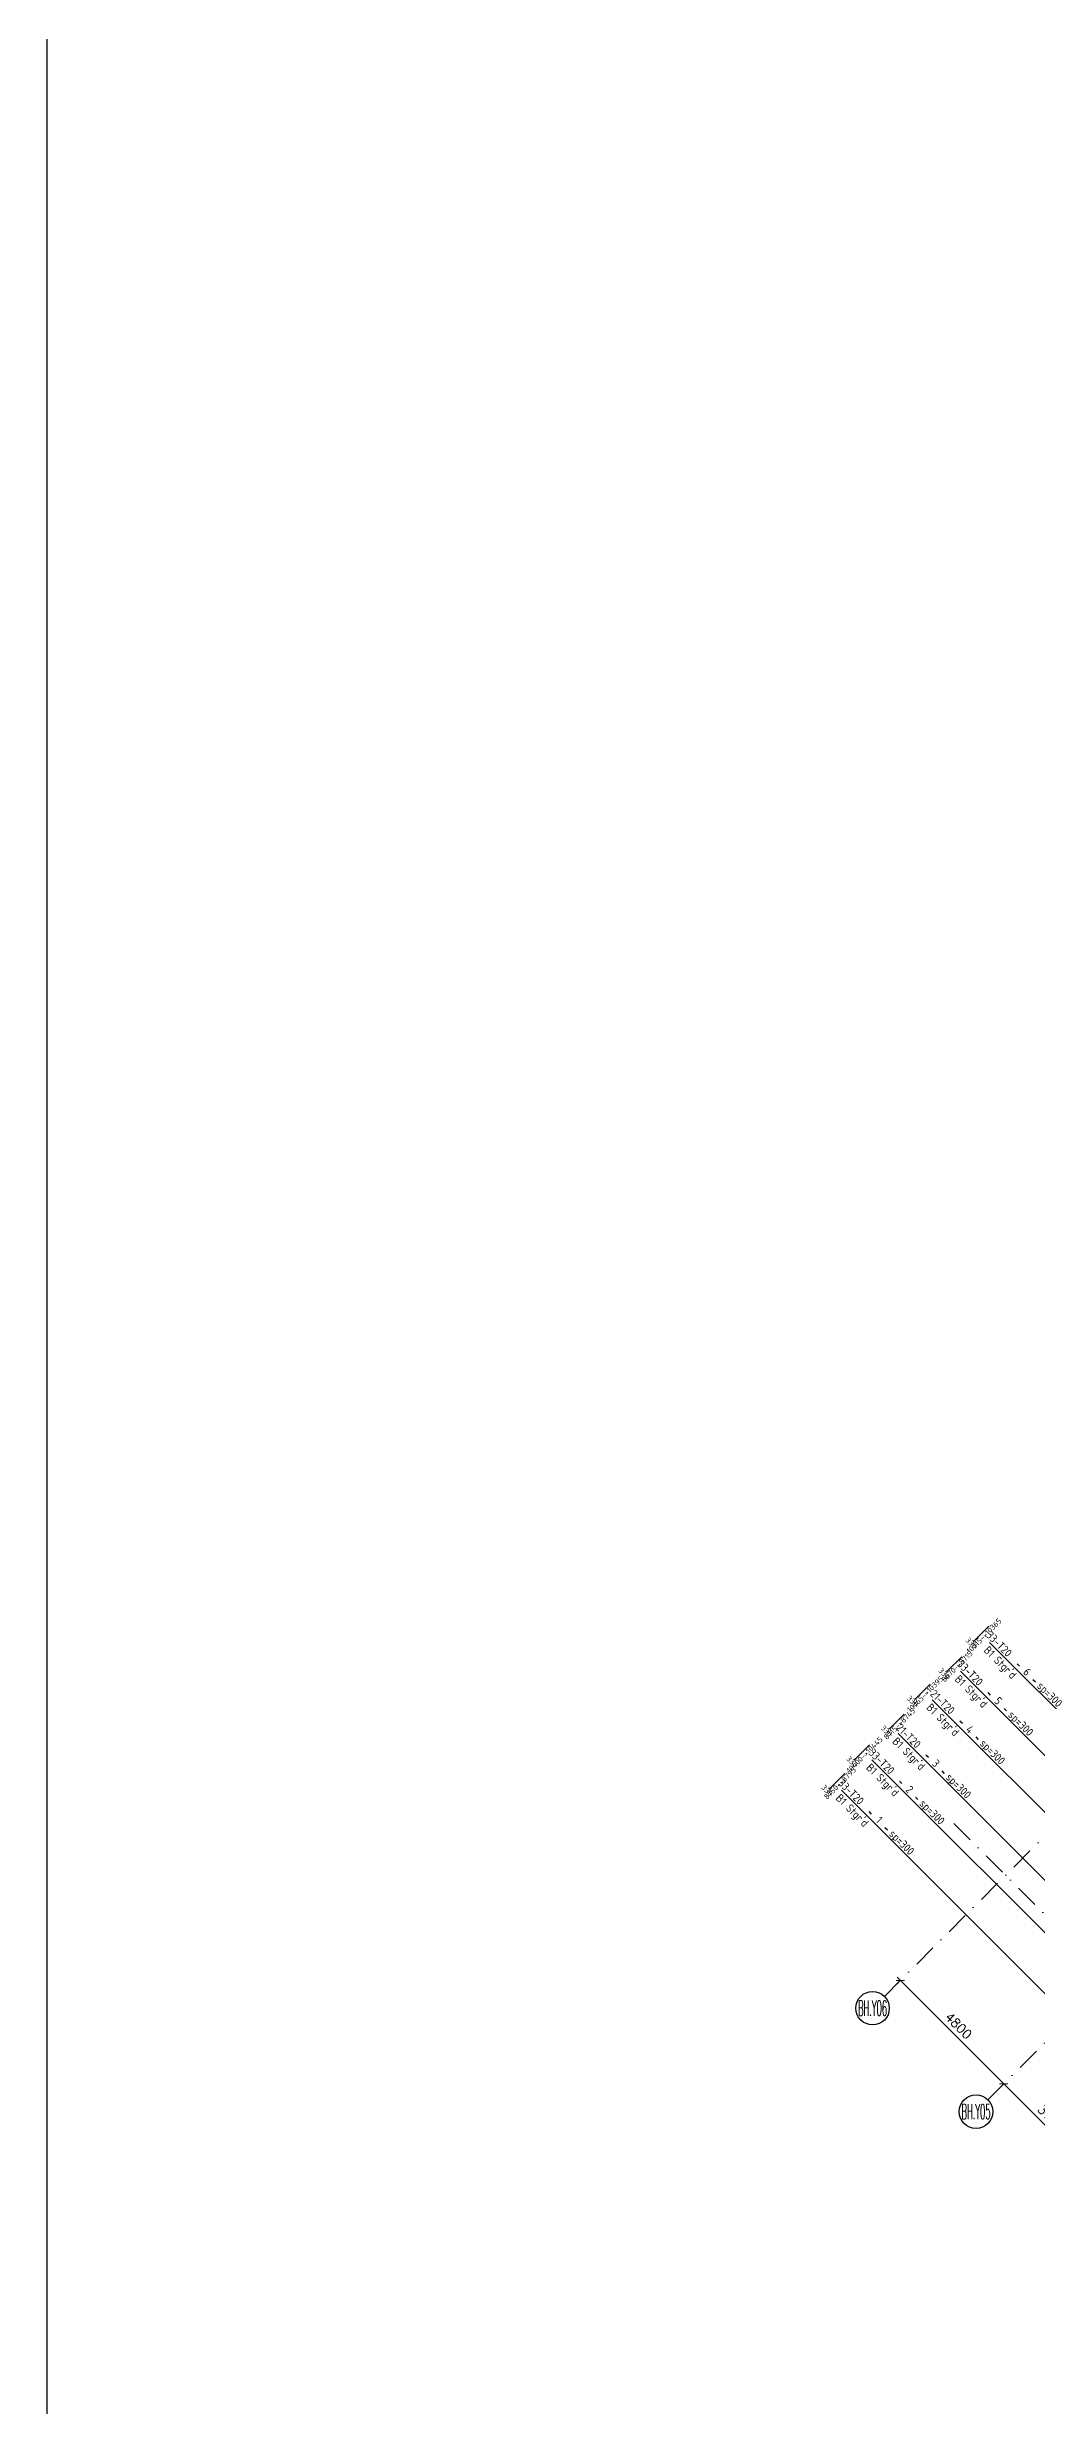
# Model space of a CAD drawing. Extents: x 660761725 to 1323371458, y 2734871439 to 5470067957.
# Drawn here: x 661255281 to 661287743, y 2735019684 to 2735097073 of the extents above; entities that cross this region are included whole.
import ezdxf
from ezdxf.enums import TextEntityAlignment as Align

# ---------------------------------------------------------------- set-up
doc = ezdxf.new("R2010")
doc.units = 0
doc.linetypes.add('AXES', pattern=[1.95, 1.2, -0.25, 0.25, -0.25])
doc.linetypes.add('sbp_axis_short', pattern=[10, 5, -2.5, 0, -2.5])
for name, color, linetype in [('S-AXIS', 20, 'AXES'), ('S-DIMO', 100, 'Continuous'), ('S-RDIMO', 8, 'Continuous'), ('S-RSYMB', 7, 'Continuous'), ('S-SIMPLETEXT', 7, 'Continuous')]:
    doc.layers.add(name, color=color, linetype=linetype)
doc.layers.add('S-GRID', color=7, linetype='Continuous', lineweight=9)
doc.layers.add('S-GRID-IDEN', color=7, linetype='Continuous', lineweight=13)
doc.styles.add('ARMACAD', font='isocp.shx')
doc.styles.add('ROMANS', font='romans.shx')
doc.styles.add('ROMANT', font='romant')
doc.dimstyles.new('S-DIMO-100', dxfattribs={"dimscale": 100, "dimtxt": 3, "dimasz": 2, "dimexe": 1.5, "dimexo": 1.5, "dimgap": 1.5, "dimtad": 1, "dimdec": 0, "dimzin": 12, "dimdsep": 46, "dimtxsty": 'ROMANS', "dimblk": 'ARCHTICK', "dimcen": 0.09, "dimdle": 1.5, "dimclrd": 8, "dimclre": 8, "dimclrt": 4, "dimadec": 0, "dimazin": 3, "dimtfac": 1, "dimtdec": 0, "dimtix": 1, "dimtmove": 1, "dimatfit": 3, "dimfxl": 1, "dimtolj": 1, "dimtzin": 0, "dimarcsym": 0})

# ---------------------------------------------------------------- blocks, each defined once
blk = doc.blocks.new('_ARCHTICK')
at = {"color": 0, "linetype": 'ByBlock', "const_width": 0.15}
blk.add_lwpolyline([(-0.5, -0.5), (0.5, 0.5)], dxfattribs=at)
blk = doc.blocks.new('*D116')
at = {"layer": 'S-DIMO', "color": 8, "lineweight": -2, "transparency": 16777216}
for p, q in [((662608032.111244, 2734530051.935129), (662611638.3564361, 2734526445.691153)), ((662608132.1118345, 2734529939.803683), (662608032.1112795, 2734529839.803095)), ((662611526.2243844, 2734526545.691133), (662611426.2244016, 2734526445.691117))]:
    blk.add_line(p, q, dxfattribs=at)
at = {"layer": 'S-DIMO', "color": 8, "lineweight": -2, "transparency": 16777216, "xscale": 200, "yscale": 200, "zscale": 200}
for p, rotation in [((662608138.177279, 2734529945.86913), 135.0000096597404), ((662611532.2904011, 2734526551.757152), 315.0000096597404)]:
    blk.add_blockref('_ARCHTICK', p, dxfattribs=dict(at, rotation=rotation))
at = {"layer": 'S-DIMO', "color": 4, "transparency": 16777216, "insert": (662610047.3658386, 2734528460.94521), "char_height": 300, "width": 199.5440968434552, "attachment_point": 5, "rotation": 315.00000965974044, "style": 'ROMANS'}
blk.add_mtext('\\A1;4800', dxfattribs=at)
blk = doc.blocks.new('*D117')
at = {"layer": 'S-DIMO', "color": 8, "lineweight": -2, "transparency": 16777216}
for p, q in [((662611426.2239151, 2734526657.822701), (662614307.5440253, 2734523776.503562)), ((662611526.2243844, 2734526545.691133), (662611426.223951, 2734526445.690666)), ((662614195.4119748, 2734523876.503543), (662614095.411991, 2734523776.503526))]:
    blk.add_line(p, q, dxfattribs=at)
at = {"layer": 'S-DIMO', "color": 8, "lineweight": -2, "transparency": 16777216, "xscale": 200, "yscale": 200, "zscale": 200}
for p, rotation in [((662611532.2899503, 2734526551.756701), 135.0000096597404), ((662614201.4779903, 2734523882.569561), 315.0000096597404)]:
    blk.add_blockref('_ARCHTICK', p, dxfattribs=dict(at, rotation=rotation))
at = {"layer": 'S-DIMO', "color": 4, "transparency": 16777216, "insert": (662613079.0159688, 2734525429.295201), "char_height": 300, "width": 199.5440968434552, "attachment_point": 5, "rotation": 315.00000965974044, "style": 'ROMANS'}
blk.add_mtext('\\A1;3775', dxfattribs=at)
blk = doc.blocks.new('*U1142')
at = {"layer": 'S-AXIS', "color": 3, "linetype": 'Continuous'}
blk.add_circle((0, 5.5), 5.5, dxfattribs=at)
at = {"layer": 'S-AXIS', "color": 3, "linetype": 'Continuous', "ltscale": 0.5, "style": 'ROMANT', "width": 0.4, "flags": 8}
blk.add_attdef('A', text='', height=5, dxfattribs=at).set_placement((0, 5.5), align=Align.MIDDLE_CENTER)
blk = doc.blocks.new('cadf_10')
at = {"color": 1}
for p, q in [((-4.158496580606208, 1.201089783226742), (-5.644468778018359, 1.201089783226742)), ((4.158496580606207, 1.201089783226742), (5.644468778018359, 1.201089783226742))]:
    blk.add_line(p, q, dxfattribs=at)
at = {"style": 'ARMACAD'}
for tag, p in [('$COM1', (-10.93526643674234, 2.542619974829577)), ('$COM2', (-9.757982686735758, -5.302973364669228))]:
    blk.add_attdef(tag, text='', height=3.5, dxfattribs=at).set_placement(p, align=Align.BOTTOM_RIGHT)
at = {"color": 1, "style": 'ARMACAD'}
blk.add_attdef('$NUM', text='', height=3.5, dxfattribs=at).set_placement((0, 0), align=Align.CENTER)
blk = doc.blocks.new('*U381', base_point=(661281249.3733695, 2735040073.348928))
at = {"layer": 'S-RSYMB'}
blk.add_lwpolyline([(661281249.3733695, 2735039848.175667), (661281262.0897682, 2735039835.459268, 0.4142135623730951), (661281271.6202012, 2735039835.459267), (661281749.3733695, 2735040313.212407)], format="xyb", dxfattribs=at)
at = {"layer": 'S-RSYMB', "style": 'ARMACAD'}
for tag, rotation, p in [('D0', 314.9999982892734, (661281174.4142865, 2735039760.50019)), ('D1', 44.99999832021884, (661281591.8140627, 2735039993.018555))]:
    blk.add_attdef(tag, text='', height=180, rotation=rotation, dxfattribs=at).set_placement(p, align=Align.MIDDLE_CENTER)
blk = doc.blocks.new('*U382', base_point=(661282385.0579563, 2735041209.033449))
at = {"layer": 'S-RSYMB'}
blk.add_lwpolyline([(661282385.0579563, 2735040980.051867), (661282395.82371, 2735040969.286112, 0.4142135623730951), (661282403.8922124, 2735040969.286112), (661282885.0579563, 2735041450.451828)], format="xyb", dxfattribs=at)
at = {"layer": 'S-RSYMB', "style": 'ARMACAD'}
for tag, rotation, p in [('D1', 44.99999832471014, (661282725.7923617, 2735041128.551688)), ('D0', 314.999998310136, (661282309.123551, 2735040893.351712))]:
    blk.add_attdef(tag, text='', height=180, rotation=rotation, dxfattribs=at).set_placement(p, align=Align.MIDDLE_CENTER)
blk = doc.blocks.new('*U383', base_point=(661283108.4803283, 2735041932.455778))
at = {"layer": 'S-RSYMB'}
blk.add_lwpolyline([(661283108.4803283, 2735041707.417406), (661283121.2658184, 2735041694.631915, 0.4142135623730951), (661283130.8480325, 2735041694.631915), (661283608.4803283, 2735042172.264183)], format="xyb", dxfattribs=at)
at = {"layer": 'S-RSYMB', "style": 'ARMACAD'}
for tag, rotation, p in [('D1', 44.99999831960011, (661283450.9814578, 2735041852.130766)), ('D0', 314.9999982892734, (661283033.555791, 2735041619.707383))]:
    blk.add_attdef(tag, text='', height=180, rotation=rotation, dxfattribs=at).set_placement(p, align=Align.MIDDLE_CENTER)
blk = doc.blocks.new('*U384', base_point=(661284305.8617686, 2735043129.837148))
at = {"layer": 'S-RSYMB'}
blk.add_lwpolyline([(661284305.8617686, 2735042900.952165), (661284316.6770014, 2735042890.136932, 0.4142135623730951), (661284324.7825863, 2735042890.136931), (661284805.8617686, 2735043371.216085)], format="xyb", dxfattribs=at)
at = {"layer": 'S-RSYMB', "style": 'ARMACAD'}
for tag, rotation, p in [('D0', 314.999998310136, (661284229.9521028, 2735042814.227271)), ('D1', 44.99999832468097, (661284646.6394548, 2735043049.359226))]:
    blk.add_attdef(tag, text='', height=180, rotation=rotation, dxfattribs=at).set_placement(p, align=Align.MIDDLE_CENTER)
blk = doc.blocks.new('*U385', base_point=(661285689.4827181, 2735044513.458016))
at = {"layer": 'S-RSYMB'}
blk.add_lwpolyline([(661285689.4827182, 2735044288.509028), (661285702.3139914, 2735044275.677754, 0.4142135623730951), (661285711.9305183, 2735044275.677754), (661286189.4827181, 2735044753.229926)], format="xyb", dxfattribs=at)
at = {"layer": 'S-RSYMB', "style": 'ARMACAD'}
for tag, rotation, p in [('D0', 314.9999982892734, (661285614.5810726, 2735044200.776114)), ('D1', 44.99999832058714, (661286032.0238956, 2735044433.136558))]:
    blk.add_attdef(tag, text='', height=180, rotation=rotation, dxfattribs=at).set_placement(p, align=Align.MIDDLE_CENTER)
blk = doc.blocks.new('*U386', base_point=(661286388.9192438, 2735045212.894501))
at = {"layer": 'S-RSYMB'}
blk.add_lwpolyline([(661286388.9192438, 2735044984.073442), (661286399.7672185, 2735044973.225466, 0.4142135623730951), (661286407.8973422, 2735044973.225466), (661286888.9192438, 2735045454.247339)], format="xyb", dxfattribs=at)
at = {"layer": 'S-RSYMB', "style": 'ARMACAD'}
for tag, rotation, p in [('D0', 314.999998310136, (661286313.0259489, 2735044897.332176)), ('D1', 44.99999832364345, (661286729.7255704, 2735045132.41912))]:
    blk.add_attdef(tag, text='', height=180, rotation=rotation, dxfattribs=at).set_placement(p, align=Align.MIDDLE_CENTER)
blk = doc.blocks.new('I am… All Range.')
at = {"layer": 'S-GRID', "color": 8, "linetype": 'sbp_axis_short', "lineweight": 13, "ltscale": 150}
for p, q in [((662607615.8569804, 2734529423.548865), (662643100.4238242, 2734564908.115708)), ((662611009.9695301, 2734526029.436315), (662646494.6183763, 2734561514.085161)), ((662609895.5820874, 2734535093.832907), (662638515.474758, 2734506473.940236))]:
    blk.add_line(p, q, dxfattribs=at)
at = {"layer": 'S-GRID-IDEN', "color": 9}
ref = blk.add_blockref('*U1142', (662607226.9482502, 2734528484.640135), dxfattribs=dict(at, xscale=100.0000000000075, yscale=100, zscale=100.0000000000028, rotation=359.9999999381469))
ref.add_attrib('A', 'BH.Y06', dxfattribs={"layer": 'S-AXIS', "color": 3, "linetype": 'Continuous', "ltscale": 0.5, "height": 499.9999999999999, "rotation": 359.9999999381469, "style": 'ROMANT', "width": 0.4000000000000299}).set_placement((662607226.9482508, 2734529034.640135), align=Align.MIDDLE_CENTER)
ref = blk.add_blockref('*U1142', (662610621.0607998, 2734525090.527586), dxfattribs=dict(at, xscale=100.0000000000075, yscale=100, zscale=100.0000000000028, rotation=359.9999999381469))
ref.add_attrib('A', 'BH.Y05', dxfattribs={"layer": 'S-AXIS', "color": 3, "linetype": 'Continuous', "ltscale": 0.5, "height": 499.9999999999999, "rotation": 359.9999999381469, "style": 'ROMANT', "width": 0.4000000000000299}).set_placement((662610621.0608004, 2734525640.527585), align=Align.MIDDLE_CENTER)
at = {"layer": 'S-DIMO', "color": 3}
for base, p1, p2, picture, middle in [((662611532.2904011, 2734526551.757152), (662608238.1778339, 2734530045.869718), (662611632.2903837, 2734526651.757168), '*D116', (662610047.3658386, 2734528460.94521)), ((662614201.4779903, 2734523882.569561), (662611632.2903837, 2734526651.757168), (662614301.4779738, 2734523982.569578), '*D117', (662613079.0159688, 2734525429.295201))]:
    dim = blk.add_linear_dim(base=base, p1=p1, p2=p2, angle=315.0000096597404, dimstyle='S-DIMO-100', dxfattribs=at)
    dim.commit()
    dim.dimension.update_dxf_attribs({"geometry": picture, "text_midpoint": middle})

msp = doc.modelspace()

# ---------------------------------------------------------------- linework, layer by layer
msp.add_lwpolyline([(661255280.5931218, 2735124964.678006), (661401557.7095708, 2735124964.678006), (661401557.7095708, 2734979887.022593), (661255280.5931218, 2734979887.022593)], close=True)
at = {"layer": 'S-RDIMO'}
for p, q in [((661305627.3070099, 2735025297.686525), (661286191.9310558, 2735044733.06362)), ((661304572.2501404, 2735024454.18868), (661285242.6536673, 2735043783.786287)), ((661299092.2789414, 2735028071.253314), (661284311.2002245, 2735042852.332898)), ((661297872.1679053, 2735027062.701314), (661283196.8686703, 2735041738.00141)), ((661290029.2866952, 2735033182.712277), (661282335.4333168, 2735040876.566108)), ((661288925.8356079, 2735032290.820219), (661281337.7617114, 2735039878.894561))]:
    msp.add_line(p, q, dxfattribs=at)

# ---------------------------------------------------------------- block references
at = {"layer": 'S-AXIS'}
msp.add_blockref('I am… All Range.', (-1324871.764261603, 503695.4297404289), dxfattribs=at)
at = {"layer": 'S-RSYMB'}
for name, p, values in [('*U386', (661285670.5811746, 2735045027.741045, -1e-08), {'D0': '330', 'D1': '10315->10365'}), ('*U385', (661284782.3876879, 2735044023.513116, -1e-08), {'D0': '330', 'D1': '8670->8715'}), ('*U384', (661283744.1709309, 2735043120.341312, -1e-08), {'D0': '330', 'D1': '10365->10395'}), ('*U383', (661282893.0516033, 2735042139.853179, -1e-08), {'D0': '330', 'D1': '8715->8745'}), ('*U382', (661281756.8647759, 2735041130.882107, -1e-08), {'D0': '330', 'D1': '10400->10445'}), ('*U381', (661280942.5905403, 2735040189.745646, -1e-08), {'D0': '330', 'D1': '8750->8795'})]:
    msp.add_blockref(name, p, dxfattribs=at).add_auto_attribs(values)
at = {"layer": 'S-SIMPLETEXT'}
ref = msp.add_blockref('cadf_10', (661287333.2152019, 2735043671.328922), dxfattribs=dict(at, xscale=74.99999998083514, yscale=75, zscale=75, rotation=314.9999983257133))
ref.add_attrib('$NUM', '6', dxfattribs={"color": 1, "height": 262.5, "rotation": 315, "style": 'ARMACAD', "flags": 2}).set_placement((661287333.2152019, 2735043671.328922), align=Align.CENTER)
ref.add_attrib('$COM1', '33-T20         sp=300', dxfattribs={"height": 262.5, "rotation": 315, "style": 'ARMACAD', "flags": 2}).set_placement((661288422.5791966, 2735042581.964863), align=Align.RIGHT)
ref = msp.add_blockref('cadf_10', (661286383.9378135, 2735042722.051589), dxfattribs=dict(at, xscale=74.99999998083516, yscale=75, zscale=75, rotation=314.9999983257133))
ref.add_attrib('$NUM', '5', dxfattribs={"color": 1, "height": 262.5, "rotation": 315, "style": 'ARMACAD', "flags": 2}).set_placement((661286383.9378135, 2735042722.051589), align=Align.CENTER)
ref.add_attrib('$COM1', '33-T20         sp=300', dxfattribs={"height": 262.5, "rotation": 315, "style": 'ARMACAD', "flags": 2}).set_placement((661287473.3018082, 2735041632.687531), align=Align.RIGHT)
ref = msp.add_blockref('cadf_10', (661285457.1978358, 2735041785.884735), dxfattribs=dict(at, xscale=74.99999998083517, yscale=75, zscale=75, rotation=314.9999983257133))
ref.add_attrib('$NUM', '4', dxfattribs={"color": 1, "height": 262.5, "rotation": 315, "style": 'ARMACAD', "flags": 2}).set_placement((661285457.1978358, 2735041785.884735), align=Align.CENTER)
ref.add_attrib('$COM1', '21-T20         sp=300', dxfattribs={"height": 262.5, "rotation": 315, "style": 'ARMACAD', "flags": 2}).set_placement((661286546.5618304, 2735040696.520677), align=Align.RIGHT)
ref = msp.add_blockref('cadf_10', (661284342.8662816, 2735040671.553247), dxfattribs=dict(at, xscale=74.99999998083516, yscale=75, zscale=75, rotation=314.9999983257133))
ref.add_attrib('$NUM', '3', dxfattribs={"color": 1, "height": 262.5, "rotation": 315, "style": 'ARMACAD', "flags": 2}).set_placement((661284342.8662816, 2735040671.553247), align=Align.CENTER)
ref.add_attrib('$COM1', '21-T20         sp=300', dxfattribs={"height": 262.5, "rotation": 315, "style": 'ARMACAD', "flags": 2}).set_placement((661285432.2302763, 2735039582.189188), align=Align.RIGHT)
ref = msp.add_blockref('cadf_10', (661283476.7174629, 2735039814.83141), dxfattribs=dict(at, xscale=74.99999998083517, yscale=75, zscale=75, rotation=314.9999983257132))
ref.add_attrib('$NUM', '2', dxfattribs={"color": 1, "height": 262.5, "rotation": 315, "style": 'ARMACAD', "flags": 2}).set_placement((661283476.7174629, 2735039814.83141), align=Align.CENTER)
ref.add_attrib('$COM1', '33-T20         sp=300', dxfattribs={"height": 262.5, "rotation": 315, "style": 'ARMACAD', "flags": 2}).set_placement((661284566.0814576, 2735038725.467351), align=Align.RIGHT)
ref = msp.add_blockref('cadf_10', (661282479.0458574, 2735038817.159863), dxfattribs=dict(at, xscale=74.99999998083516, yscale=75, zscale=75, rotation=314.9999983257133))
ref.add_attrib('$NUM', '1', dxfattribs={"color": 1, "height": 262.5, "rotation": 315, "style": 'ARMACAD', "flags": 2}).set_placement((661282479.0458574, 2735038817.159863), align=Align.CENTER)
ref.add_attrib('$COM1', '33-T20         sp=300', dxfattribs={"height": 262.5, "rotation": 315, "style": 'ARMACAD', "flags": 2}).set_placement((661283568.4098523, 2735037727.795804), align=Align.RIGHT)

# ---------------------------------------------------------------- texts
at = {"layer": 'S-SIMPLETEXT', "style": 'ARMACAD'}
for p in [(661286921.718076, 2735043510.248511), (661285972.4406874, 2735042560.971179), (661285040.9872444, 2735041629.517789), (661283926.6556901, 2735040515.186301), (661283065.2203369, 2735039653.750999), (661282067.5487313, 2735038656.079452)]:
    msp.add_text("B1 Stgr'd", height=262.5, rotation=315, dxfattribs=at).set_placement(p, align=Align.RIGHT)

doc.saveas('drawing.dxf')
